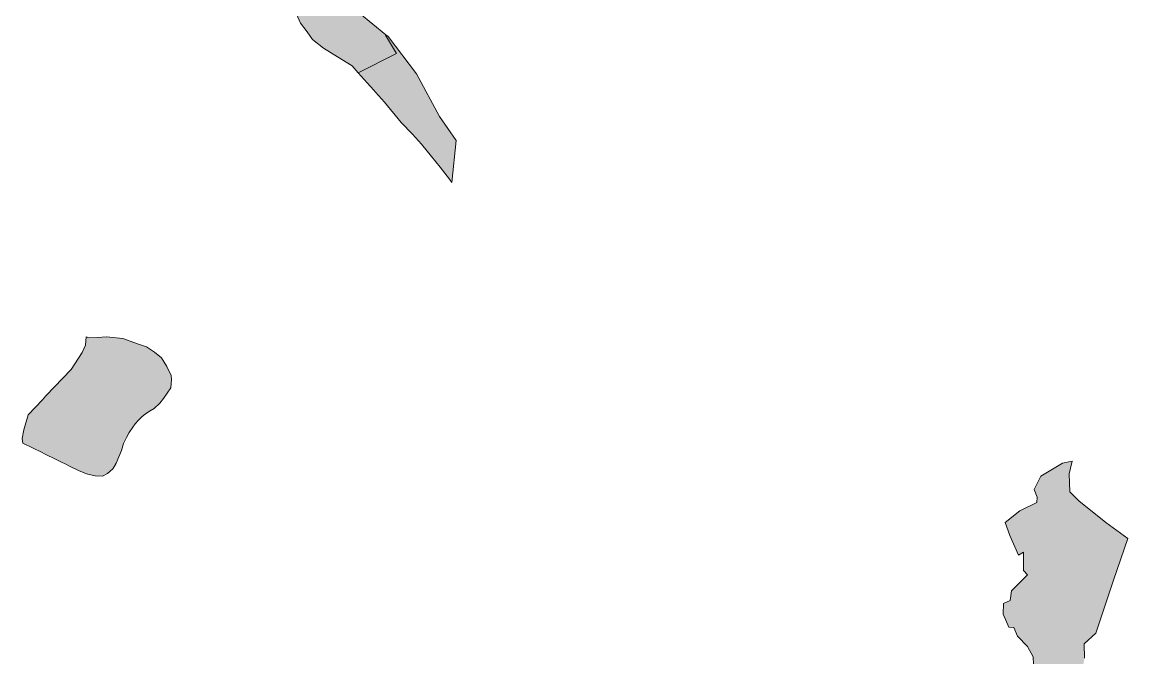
# Model space of a CAD drawing. Header units: metres. Extents: x 541853 to 549675, y 1832829 to 1845715.
# Drawn here: x 542003 to 544238, y 1837158 to 1838443 of the extents above; entities that cross this region are included whole.
import ezdxf

# ---------------------------------------------------------------- set-up
doc = ezdxf.new("R2010")
doc.units = ezdxf.units.M
doc.header["$MEASUREMENT"] = 0
doc.layers.add('1', color=7, linetype='Continuous', lineweight=0)

msp = doc.modelspace()

# ---------------------------------------------------------------- hatches: boundary and pattern name
at = {"layer": '1', "linetype": 'Continuous', "lineweight": 0}
for color, points in [(53, [(542682.12, 1838341.245), (542669.82, 1838355.165), (542640.69, 1838373.285), (542611.77, 1838390.88), (542589.51, 1838408.205), (542578.98, 1838423.535), (542565.24, 1838441.385), (542557.35, 1838459.235), (542553.03, 1838468.91), (542743.47, 1838572.155), (542749.98, 1838556.615), (542702.79, 1838518.215), (542685.27, 1838460.555), (542738.25, 1838417.985), (542737.56, 1838417.07), (542759.49, 1838380.08)]), (53, [(542871.36, 1838119.53), (542867.07, 1838126.01), (542847.99, 1838149.95), (542830.08, 1838171.67), (542810.46, 1838197.005), (542791.71, 1838216.805), (542769, 1838240.655), (542735.37, 1838281.44), (542717.46, 1838301.87), (542713.56, 1838306.145), (542700.06, 1838320.905), (542682.12, 1838341.245), (542759.49, 1838380.08), (542737.56, 1838417.07), (542738.25, 1838417.985), (542742.87, 1838414.265), (542800.41, 1838339.1), (542846.34, 1838252.43), (542880.51, 1838204.34)]), (43, [(542165.22, 1837525.935), (542150.52, 1837526.655), (542133.24, 1837530.345), (542116.86, 1837536.9), (542101.44, 1837544.655), (542088.15, 1837551.405), (542085.21, 1837552.845), (542071.62, 1837559.415), (542047.98, 1837570.8), (542043, 1837573.2), (542023.83, 1837583.235), (542004.15, 1837592.655), (542002.74, 1837602.09), (542006.1, 1837619.655), (542014.89, 1837649.415), (542043.93, 1837679.835), (542050.98, 1837687.86), (542101.98, 1837741.395), (542124.03, 1837775.595), (542130.81, 1837790.385), (542132.13, 1837807.365), (542137.44, 1837805.325), (542154.9, 1837806.045), (542173.41, 1837807.26), (542206.56, 1837803.915), (542238.36, 1837792.515), (542254.53, 1837787.415), (542270.16, 1837776.555), (542284.26, 1837764.615), (542295.18, 1837747.68), (542304.03, 1837729.395), (542305.08, 1837721.115), (542304.15, 1837713.27), (542303.13, 1837704.42), (542288.31, 1837682.445), (542281.23, 1837673.325), (542269.98, 1837662.465), (542266.17, 1837660.155), (542265.06, 1837659.48), (542258.58, 1837655.565), (542251.62, 1837651.215), (542245.44, 1837646.61), (542237.13, 1837638.435), (542231.07, 1837631.46), (542226.54, 1837624.665), (542219.34, 1837613.895), (542214, 1837604.085), (542207.88, 1837591.62), (542203.41, 1837577.535), (542198.61, 1837564.665), (542193.06, 1837552.095), (542192.82, 1837551.675), (542191.86, 1837550.145), (542191.32, 1837549.245), (542185.92, 1837540.41), (542175.39, 1837531.035), (542165.25, 1837525.935)]), (43, [(544119.33, 1837086.705), (544091.7, 1837092.435), (544066.17, 1837095.57), (544057.32, 1837107.03), (544047.39, 1837128.405), (544047.39, 1837145.61), (544046.88, 1837160.715), (544035.42, 1837181.565), (544015.08, 1837202.415), (544007.79, 1837219.62), (543997.89, 1837220.145), (543986.43, 1837246.725), (543986.94, 1837268.61), (544000.5, 1837274.355), (544003.11, 1837294.155), (544020.81, 1837311.36), (544035.42, 1837325.955), (544027.08, 1837335.33), (544027.08, 1837372.35), (544017.18, 1837366.095), (543999.45, 1837405.71), (543990.06, 1837432.29), (544019.79, 1837455.75), (544054.17, 1837472.43), (544055.22, 1837483.365), (544048.98, 1837499.01), (544062.51, 1837525.59), (544106.31, 1837552.17), (544125.6, 1837555.83), (544119.48, 1837530.54), (544121.04, 1837494.06), (544139.28, 1837475.805), (544194, 1837432.035), (544238.31, 1837399.71), (544209.12, 1837315.275), (544173.54, 1837208.67), (544150.08, 1837186.785), (544150.62, 1837158.12), (544143.84, 1837123.185)])]:
    msp.add_hatch(color=color, dxfattribs=at).paths.add_polyline_path(points)

# ---------------------------------------------------------------- linework, layer by layer
at = {"layer": '1', "color": 7, "linetype": 'Continuous', "lineweight": 0, "flags": 128}
for points in [[(542553.03, 1838468.91), (542743.47, 1838572.155), (542749.98, 1838556.615), (542702.79, 1838518.215), (542685.27, 1838460.555), (542738.25, 1838417.985), (542737.56, 1838417.07), (542759.49, 1838380.08), (542682.12, 1838341.245), (542669.82, 1838355.165), (542640.69, 1838373.285), (542611.77, 1838390.88), (542589.51, 1838408.205), (542578.98, 1838423.535), (542565.24, 1838441.385), (542557.35, 1838459.235), (542553.03, 1838468.91)], [(542682.12, 1838341.245), (542759.49, 1838380.08), (542737.56, 1838417.07), (542738.25, 1838417.985), (542742.87, 1838414.265), (542800.41, 1838339.1), (542846.34, 1838252.43), (542880.51, 1838204.34), (542871.36, 1838119.53), (542867.07, 1838126.01), (542847.99, 1838149.95), (542830.08, 1838171.67), (542810.46, 1838197.005), (542791.71, 1838216.805), (542769, 1838240.655), (542735.37, 1838281.44), (542717.46, 1838301.87), (542713.56, 1838306.145), (542700.06, 1838320.905), (542682.12, 1838341.245)], [(542132.13, 1837807.365), (542137.44, 1837805.325), (542154.9, 1837806.045), (542173.41, 1837807.26), (542206.56, 1837803.915), (542238.36, 1837792.515), (542254.53, 1837787.415), (542270.16, 1837776.555), (542284.26, 1837764.615), (542295.18, 1837747.68), (542304.03, 1837729.395), (542305.08, 1837721.115), (542304.15, 1837713.27), (542303.13, 1837704.42), (542288.31, 1837682.445), (542281.23, 1837673.325), (542269.98, 1837662.465), (542266.17, 1837660.155), (542265.06, 1837659.48), (542258.58, 1837655.565), (542251.62, 1837651.215), (542245.44, 1837646.61), (542237.13, 1837638.435), (542231.07, 1837631.46), (542226.54, 1837624.665), (542219.34, 1837613.895), (542214, 1837604.085), (542207.88, 1837591.62), (542203.41, 1837577.535), (542198.61, 1837564.665), (542193.06, 1837552.095), (542192.82, 1837551.675), (542191.86, 1837550.145), (542191.32, 1837549.245), (542185.92, 1837540.41), (542175.39, 1837531.035), (542165.25, 1837525.935), (542165.22, 1837525.935), (542150.52, 1837526.655), (542133.24, 1837530.345), (542116.86, 1837536.9), (542101.44, 1837544.655), (542088.15, 1837551.405), (542085.21, 1837552.845), (542071.62, 1837559.415), (542047.98, 1837570.8), (542043, 1837573.2), (542023.83, 1837583.235), (542004.15, 1837592.655), (542002.74, 1837602.09), (542006.1, 1837619.655), (542014.89, 1837649.415), (542043.93, 1837679.835), (542050.98, 1837687.86), (542101.98, 1837741.395), (542124.03, 1837775.595), (542130.81, 1837790.385), (542132.13, 1837807.365)]]:
    msp.add_lwpolyline(points, close=True, dxfattribs=at)
msp.add_lwpolyline([(544047.39, 1837145.61), (544046.88, 1837160.715), (544035.42, 1837181.565), (544015.08, 1837202.415), (544007.79, 1837219.62), (543997.89, 1837220.145), (543986.43, 1837246.725), (543986.94, 1837268.61), (544000.5, 1837274.355), (544003.11, 1837294.155), (544020.81, 1837311.36), (544035.42, 1837325.955), (544027.08, 1837335.33), (544027.08, 1837372.35), (544017.18, 1837366.095), (543999.45, 1837405.71), (543990.06, 1837432.29), (544019.79, 1837455.75), (544054.17, 1837472.43), (544055.22, 1837483.365), (544048.98, 1837499.01), (544062.51, 1837525.59), (544106.31, 1837552.17), (544125.6, 1837555.83), (544125.6, 1837555.83), (544119.48, 1837530.54), (544121.04, 1837494.06), (544139.28, 1837475.805), (544194, 1837432.035), (544238.31, 1837399.71), (544209.12, 1837315.275), (544173.54, 1837208.67), (544150.08, 1837186.785), (544150.62, 1837158.12)], dxfattribs=at)

doc.saveas('drawing.dxf')
